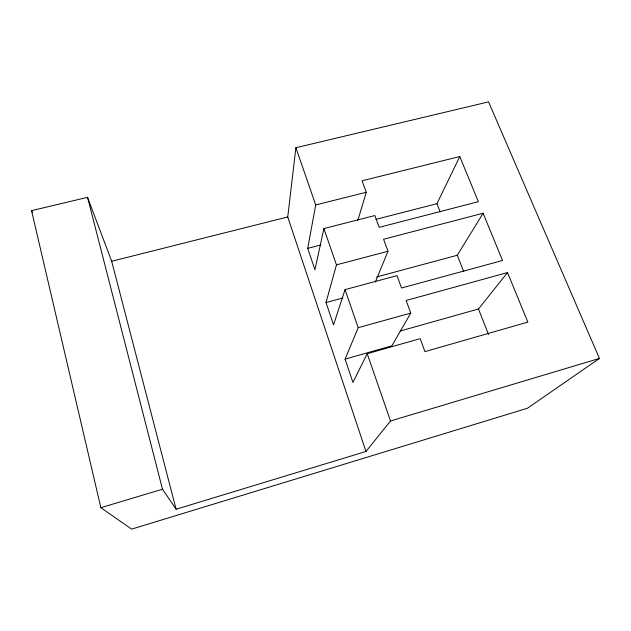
<?xml version="1.0" encoding="UTF-8"?>
<svg xmlns="http://www.w3.org/2000/svg" width="631" height="631" viewBox="0 0 631 631"><rect width="100%" height="100%" fill="white"/><g stroke="black" fill="none" stroke-linecap="round" stroke-linejoin="round"><path stroke-width="0.95" d="M365.972 451.488L287.736 216.961L295.9 147.733L488.56 101.875L599.45 358.432L527.437 408.257L131.65 529.125L100.857 507.679L31.55 210.651L87.535 197.322L111.687 261.266L176.104 509.233L365.972 451.488L390.51 420.972L599.45 358.432M357.769 220.582L366.288 192.266L362.068 180.789L459.802 156.543L478.361 201.691L379.199 227.334L374.853 215.534L323.892 228.58L314.932 269.768L307.715 248.354L315.713 204.941L295.9 147.733M375.35 281.962L388.002 251.256L383.577 239.244L483.109 213.239L502.536 260.493L401.529 288.004L396.978 275.637L345.039 289.645L333.531 324.894L325.998 302.565L336.457 264.87L323.892 228.58M345.07 359.118L391.875 345.835L410.765 313.086L406.127 300.482L507.505 272.576L527.855 322.094L424.947 351.625L420.175 338.658L367.218 353.699L352.934 382.425L345.07 359.118L358.211 327.702L345.039 289.645M440.178 211.906L436.936 203.679L459.802 156.543M376.66 276.93L457.278 255.263L483.109 213.239M400.101 331.046L478.472 309.001L507.505 272.576M100.857 507.679L162.498 489.23L176.104 509.233M358.211 327.702L410.765 313.086M325.998 302.565L342.893 297.982M336.457 264.87L388.002 251.256M307.715 248.354L320.903 244.931M375.918 219.351L436.936 203.679M111.687 261.266L287.736 216.961M315.713 204.941L366.288 192.266M31.55 210.651L32.473 212.387M457.278 255.263L463.746 271.661M478.472 309.001L488.528 334.501M367.218 353.699L390.51 420.972M87.535 197.322L162.498 489.23"/></g></svg>
